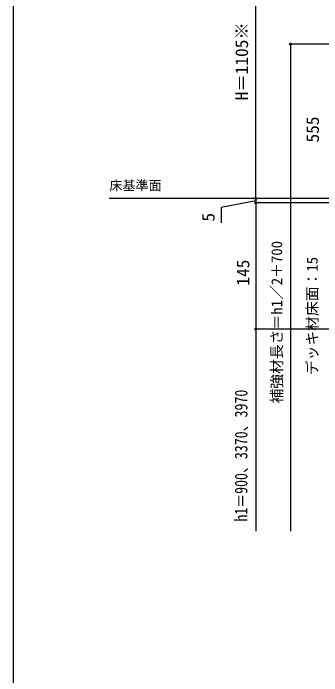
# Model space of a CAD drawing. Units: millimetres, scale not verified. Extents: x -875 to 875, y -1304 to 1297.
# Drawn here: x -875 to -520, y -14 to 748 of the extents above; entities that cross this region are included whole.
import ezdxf
from ezdxf.enums import TextEntityAlignment as Align

# ---------------------------------------------------------------- set-up
doc = ezdxf.new("R2010")
doc.units = ezdxf.units.MM
doc.header["$LTSCALE"] = 8
doc.layers.add('0-6_YKK_D', color=6, linetype='Continuous')
doc.layers.add('0-7_YKK_ZWAK', color=7, linetype='Continuous')
doc.styles.add('ＭＳ ゴシック', font='')
doc.styles.get('ＭＳ ゴシック').set_extended_font_data('MS Gothic')

msp = doc.modelspace()

# ---------------------------------------------------------------- linework, layer by layer
at = {"layer": '0-6_YKK_D'}
for p, q in [((-596, 534.5), (-596, 894.497)), ((-455, 712), (-557, 712)), ((-556, 712), (-556, 152)), ((451, 534.5), (-764.673, 534.5)), ((-547.5, 534.5), (-597, 534.5)), ((-596, 534.5), (-596, 538.8)), ((-596, 534.5), (-596, 529.5)), ((-596, 534.5), (-596, 529.5)), ((-456.7, 529.5), (-597, 529.5)), ((-456.7, 529.5), (-597, 529.5)), ((-596, 529.5), (-596, 384.5)), ((-596, 529.5), (-596, 525.2)), ((-456.7, 384.5), (-597, 384.5)), ((-456.7, 384.5), (-597, 384.5)), ((-596, 384.5), (-596, 152))]:
    msp.add_line(p, q, dxfattribs=at)
msp.add_lwpolyline([(-596, 532), (-636, 524.098), (-636, 506.508)], dxfattribs=at)
for centre in [(-556, 712), (-596, 534.5), (-596, 534.5), (-596, 529.5), (-596, 529.5), (-596, 384.5), (-596, 384.5)]:
    msp.add_circle(centre, 1.075, dxfattribs=at)
at = {"layer": '0-7_YKK_ZWAK'}
msp.add_line((-875, 1246.5), (-875, -1303.5), dxfattribs=at)

# ---------------------------------------------------------------- texts
at = {"layer": '0-6_YKK_D', "style": 'ＭＳ ゴシック'}
for s, height, p in [('H＝1105※', 14.66, (-600.477, 647.34)), ('555', 14.66, (-519, 598.932)), ('5', 14.66, (-639, 508.03)), ('補強材長さ＝h1／2＋700', 12.46, (-561.898, 298.946)), ('デッキ材床面：15', 12.46, (-521.125, 331.501)), ('145', 14.66, (-599, 434.386))]:
    msp.add_text(s, height=height, rotation=90, dxfattribs=at).set_placement(p, align=Align.BOTTOM_LEFT)
msp.add_text('床基準面', height=11, dxfattribs=at).set_placement((-764.449, 540.773), align=Align.BOTTOM_LEFT)
at = {"layer": '0-6_YKK_D', "style": 'ＭＳ ゴシック', "width": 0.8}
msp.add_text('h1＝900、3370、3970', height=14.66, rotation=90, dxfattribs=at).set_placement((-601.227, 163.1), align=Align.BOTTOM_LEFT)

doc.saveas('drawing.dxf')
